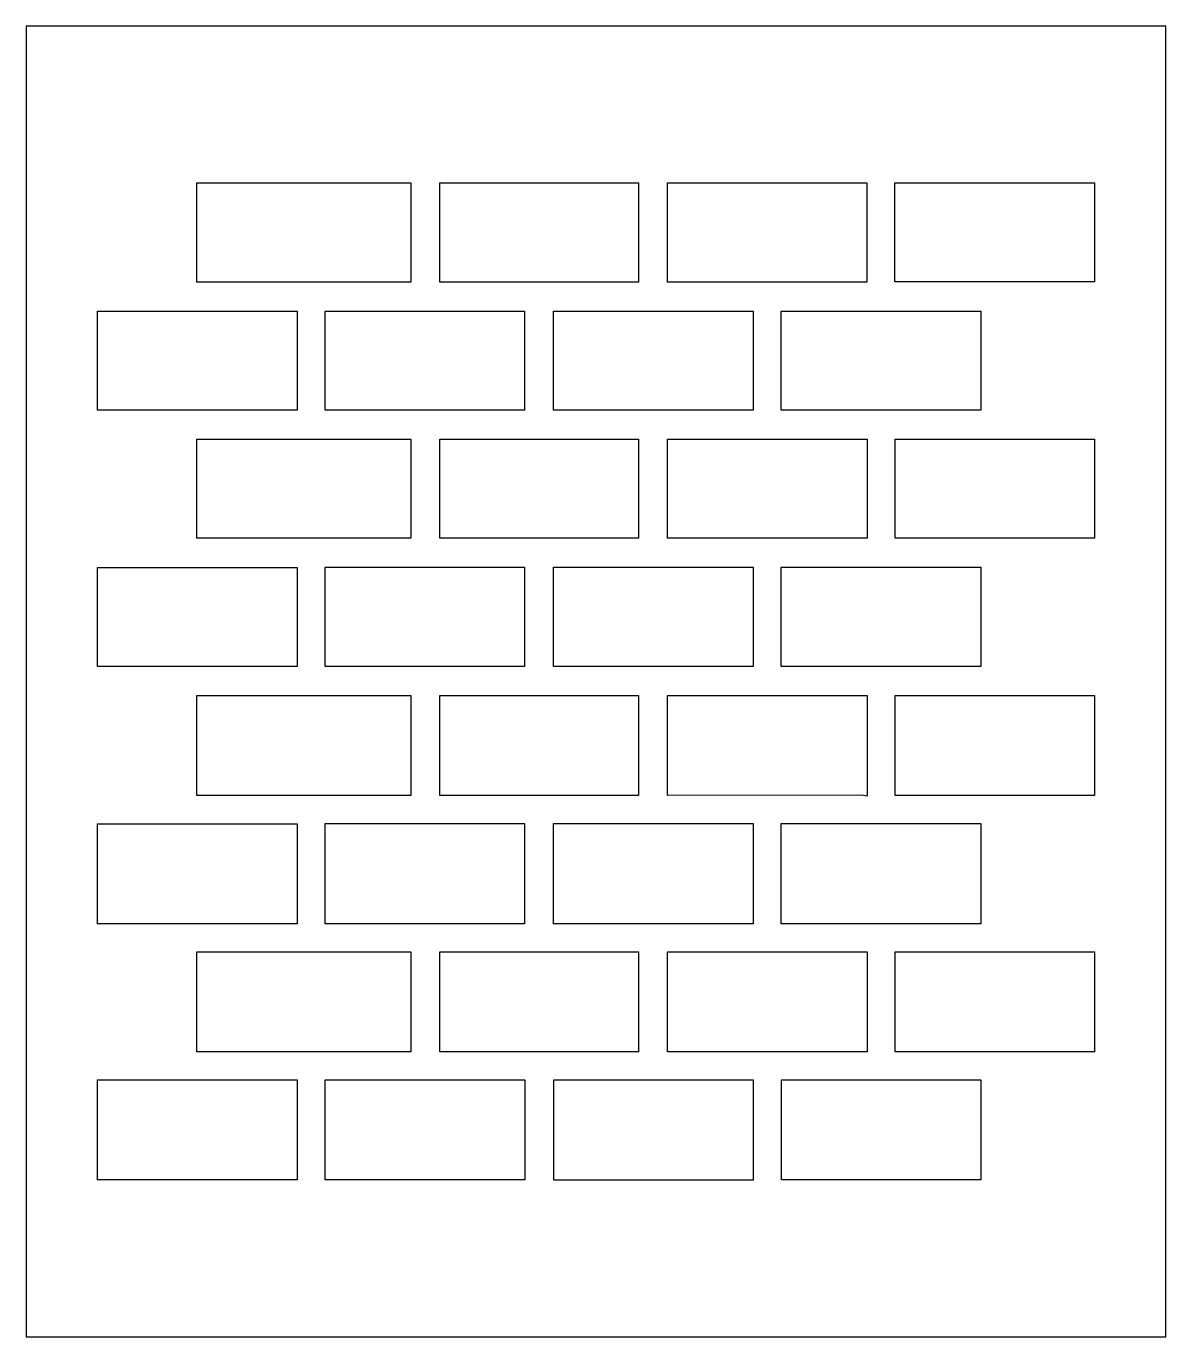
# Model space of a CAD drawing. Header units: inches. Extents: x 0 to 40, y 0 to 46.
import ezdxf

# ---------------------------------------------------------------- set-up
doc = ezdxf.new("R2010")
doc.units = ezdxf.units.IN
doc.header["$MEASUREMENT"] = 0
doc.layers.add('CUT', color=1, linetype='Continuous')

msp = doc.modelspace()

# ---------------------------------------------------------------- linework, layer by layer
at = {"layer": 'CUT'}
for points in [[(0, 0), (40, 0), (40, 46), (0, 46)], [(13.498, 40.5), (13.498, 37.022), (5.99, 37.022), (5.99, 40.5)], [(21.486, 40.5), (21.486, 37.022), (14.518, 37.022), (14.518, 40.5)], [(29.51, 40.5), (29.51, 37.022), (22.506, 37.022), (22.506, 40.5)], [(37.5, 40.5), (37.5, 37.026), (30.494, 37.026), (30.494, 40.5)], [(9.508, 36), (9.508, 32.523), (2.504, 32.523), (2.504, 36)], [(10.49, 36.004), (17.496, 36.004), (17.496, 32.525), (10.49, 32.525)], [(18.514, 36.004), (25.52, 36.004), (25.52, 32.525), (18.514, 32.525)], [(26.502, 36.004), (33.508, 36.004), (33.508, 32.525), (26.502, 32.525)], [(5.992, 31.506), (13.502, 31.506), (13.502, 28.027), (5.992, 28.027)], [(14.52, 31.506), (21.49, 31.506), (21.49, 28.027), (14.52, 28.027)], [(22.508, 31.506), (29.514, 31.506), (29.514, 28.027), (22.508, 28.027)], [(30.496, 31.508), (37.5, 31.508), (37.5, 28.03), (30.496, 28.03)], [(9.508, 27.005), (9.508, 23.527), (2.504, 23.527), (2.504, 27.005)], [(10.49, 27.008), (17.496, 27.008), (17.496, 23.529), (10.49, 23.529)], [(18.514, 27.008), (25.52, 27.008), (25.52, 23.529), (18.514, 23.529)], [(26.502, 27.008), (33.508, 27.008), (33.508, 23.529), (26.502, 23.529)], [(5.992, 22.511), (13.502, 22.511), (13.502, 18.993), (5.992, 18.993)], [(14.52, 22.511), (21.49, 22.511), (21.49, 18.993), (14.52, 18.993)], [(22.508, 22.511), (29.513, 22.511), (29.513, 18.981), (29.324, 19.011), (22.508, 18.996)], [(30.496, 22.512), (37.5, 22.512), (37.5, 18.993), (30.496, 18.995)], [(9.508, 18.009), (9.508, 14.495), (2.5, 14.498), (2.5, 18.009)], [(10.49, 18.013), (17.496, 18.013), (17.496, 14.498), (10.49, 14.498)], [(18.514, 18.013), (25.519, 18.013), (25.519, 14.498), (18.514, 14.498)], [(26.502, 18.013), (33.507, 18.013), (33.507, 14.497), (26.502, 14.497)], [(5.992, 13.515), (13.502, 13.515), (13.502, 10), (5.992, 10)], [(14.52, 13.515), (21.49, 13.515), (21.49, 10), (14.52, 10)], [(22.508, 13.515), (29.514, 13.515), (29.514, 10), (22.508, 10)], [(30.496, 13.517), (37.5, 13.517), (37.5, 10.004), (30.496, 10.004)], [(9.509, 9.014), (9.509, 5.504), (2.504, 5.504), (2.504, 9.014)], [(10.49, 9.017), (17.497, 9.017), (17.497, 5.504), (10.49, 5.504)], [(18.518, 9.017), (25.519, 9.017), (25.519, 5.5), (18.518, 5.5)], [(26.506, 9.017), (33.51, 9.017), (33.51, 5.504), (26.506, 5.504)]]:
    msp.add_lwpolyline(points, close=True, dxfattribs=at)

doc.saveas('drawing.dxf')
